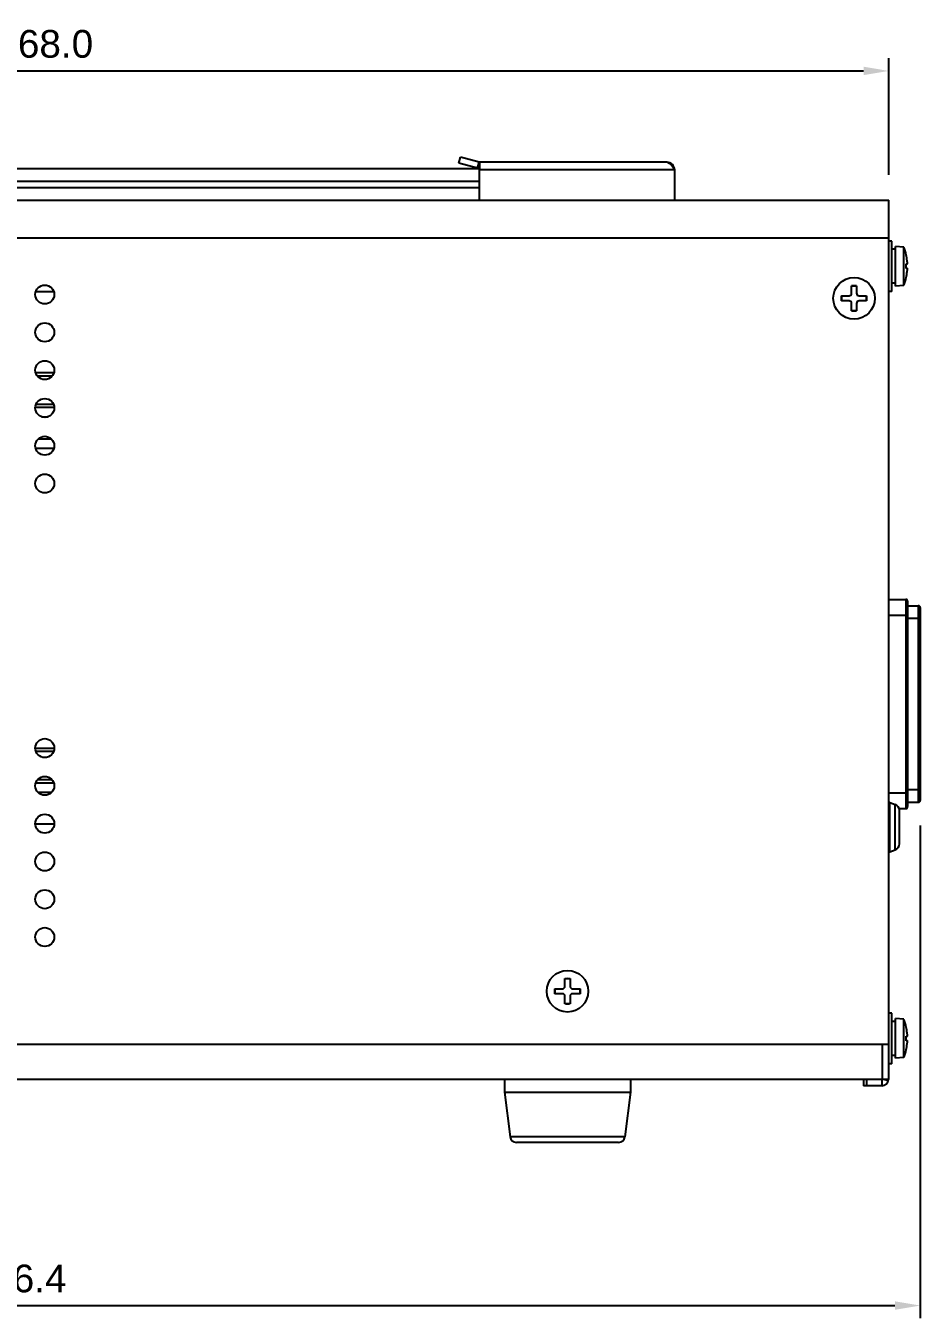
# Model space of a CAD drawing. Extents: x 1917 to 2535, y 2392 to 2924.
# Drawn here: x 2393.4 to 2535.4, y 2392 to 2597.2 of the extents above; entities that cross this region are included whole.
import ezdxf

# ---------------------------------------------------------------- set-up
doc = ezdxf.new("R2010")
doc.units = 0
doc.header["$LTSCALE"] = 10
doc.header["$MEASUREMENT"] = 0
doc.layers.get('0').update_dxf_attribs({"linetype": 'CONTINUOUS'})
doc.layers.get('DEFPOINTS').update_dxf_attribs({"linetype": 'CONTINUOUS'})
doc.layers.add('DIM', color=7, linetype='CONTINUOUS')
doc.styles.add('DIM-2', font='sanss___.ttf', dxfattribs={"height": 4.4})
doc.dimstyles.new('gw', dxfattribs={"dimscale": 2, "dimtxt": 5, "dimasz": 2, "dimexe": 1, "dimexo": 2, "dimgap": 1, "dimtad": 1, "dimdec": 1, "dimzin": 0, "dimdsep": 46, "dimtxsty": 'DIM-2', "dimcen": 2, "dimdle": 6, "dimadec": 0, "dimazin": 0, "dimtp": 0.1, "dimtm": 0.1, "dimtfac": 1, "dimtdec": 1, "dimtofl": 0, "dimtmove": 2, "dimatfit": 3, "dimfxl": 0, "dimtolj": 1, "dimtzin": 0, "dimarcsym": 0})

# ---------------------------------------------------------------- blocks, each defined once
blk = doc.blocks.new('*D4')
at = {"layer": 'DEFPOINTS', "color": 0}
for p in [(2535.42, 2474.2), (2248.97, 2441.65), (2535.42, 2394)]:
    blk.add_point(p, dxfattribs=at)
at = {"layer": 'DIM', "color": 0, "lineweight": -2}
for p, q in [((2535.42, 2470.2), (2535.42, 2392)), ((2248.97, 2437.65), (2248.97, 2392)), ((2252.97, 2394), (2531.42, 2394))]:
    blk.add_line(p, q, dxfattribs=at)
at = {"layer": 'DIM', "color": 0}
for points in [[(2252.97, 2394.67), (2252.97, 2393.33), (2248.97, 2394)], [(2531.42, 2394.67), (2531.42, 2393.33), (2535.42, 2394)]]:
    blk.add_solid(points, dxfattribs=at)
at = {"layer": 'DIM', "color": 0, "insert": (2392.19, 2398.27), "char_height": 4.4, "attachment_point": 5, "style": 'DIM-2'}
blk.add_mtext('\\A1;286.4', dxfattribs=at)
blk = doc.blocks.new('*D3')
at = {"layer": 'DEFPOINTS', "color": 0}
for p in [(2530.42, 2590), (2530.42, 2569.5), (2262.42, 2562.97)]:
    blk.add_point(p, dxfattribs=at)
at = {"layer": 'DIM', "color": 0, "lineweight": -2}
for p, q in [((2262.42, 2566.97), (2262.42, 2592)), ((2530.42, 2573.5), (2530.42, 2592)), ((2266.42, 2590), (2526.42, 2590))]:
    blk.add_line(p, q, dxfattribs=at)
at = {"layer": 'DIM', "color": 0}
for points in [[(2266.42, 2590.67), (2266.42, 2589.33), (2262.42, 2590)], [(2526.42, 2590.67), (2526.42, 2589.33), (2530.42, 2590)]]:
    blk.add_solid(points, dxfattribs=at)
at = {"layer": 'DIM', "color": 0, "insert": (2396.42, 2594.27), "char_height": 4.4, "attachment_point": 5, "style": 'DIM-2'}
blk.add_mtext('\\A1;268.0', dxfattribs=at)

msp = doc.modelspace()

# ---------------------------------------------------------------- linework, layer by layer
at = {"color": 7}
for p, q in [((2462.16, 2575.34), (2462.42, 2576.3)), ((2465.13, 2574.54), (2462.16, 2575.34)), ((2465.39, 2575.51), (2462.42, 2576.3)), ((2465.13, 2574.54), (2465.39, 2575.51)), ((2465.42, 2574.5), (2465.44, 2575.5)), ((2465.44, 2575.5), (2465.44, 2574.5)), ((2495.22, 2575.5), (2465.44, 2575.5)), ((2344.42, 2574.5), (2465.42, 2574.5)), ((2465.44, 2569.5), (2465.44, 2574.5)), ((2496.42, 2574.3), (2465.44, 2574.3)), ((2496.42, 2574.3), (2496.42, 2569.5)), ((2344.39, 2572.5), (2465.44, 2572.5)), ((2344.39, 2571.5), (2465.44, 2571.5)), ((2283.92, 2569.5), (2530.42, 2569.5)), ((2530.42, 2435.5), (2530.42, 2569.5)), ((2283.92, 2563.5), (2530.42, 2563.5)), ((2530.92, 2563), (2530.42, 2563)), ((2530.92, 2555), (2530.92, 2563)), ((2531.52, 2561.7), (2530.92, 2561.7)), ((2532.82, 2562.04), (2531.52, 2562.15)), ((2531.52, 2555.85), (2531.52, 2562.15)), ((2532.82, 2555.96), (2532.82, 2562.04)), ((2533.2, 2560.8), (2533.21, 2560.8)), ((2533.2, 2559.35), (2533.36, 2559.35)), ((2533.36, 2558.65), (2533.2, 2558.65)), ((2531.52, 2556.3), (2530.92, 2556.3)), ((2533.21, 2557.2), (2533.2, 2557.2)), ((2395, 2555), (2397.83, 2555)), ((2522.92, 2554.3), (2524.12, 2554.3)), ((2522.92, 2553.5), (2522.92, 2554.3)), ((2524.52, 2555.9), (2525.32, 2555.9)), ((2524.52, 2554.7), (2524.52, 2555.9)), ((2525.32, 2555.9), (2525.32, 2554.7)), ((2525.72, 2554.3), (2526.92, 2554.3)), ((2526.92, 2554.3), (2526.92, 2553.5)), ((2530.92, 2555), (2530.42, 2555)), ((2532.82, 2555.96), (2531.52, 2555.85)), ((2524.12, 2553.5), (2522.92, 2553.5)), ((2524.52, 2551.9), (2524.52, 2553.1)), ((2525.32, 2553.1), (2525.32, 2551.9)), ((2526.92, 2553.5), (2525.72, 2553.5)), ((2525.32, 2551.9), (2524.52, 2551.9)), ((2394.98, 2542.1), (2397.86, 2542.1)), ((2395.22, 2541.6), (2397.61, 2541.6)), ((2394.93, 2536.6), (2397.91, 2536.6)), ((2395.05, 2537.1), (2397.78, 2537.1)), ((2395.88, 2535.1), (2396.95, 2535.1)), ((2394.98, 2530.1), (2397.86, 2530.1)), ((2395.4, 2531.6), (2397.43, 2531.6)), ((2530.42, 2506.1), (2533.12, 2506.1)), ((2533.12, 2506.1), (2533.12, 2472.9)), ((2533.42, 2505.8), (2533.42, 2473.2)), ((2533.42, 2505.1), (2535.12, 2505.1)), ((2535.12, 2505.1), (2535.12, 2473.9)), ((2530.42, 2503.6), (2533.42, 2503.6)), ((2533.42, 2503.1), (2535.42, 2503.1)), ((2535.42, 2504.8), (2535.42, 2474.2)), ((2394.92, 2482.5), (2397.92, 2482.5)), ((2395, 2482), (2397.83, 2482)), ((2395, 2477), (2397.83, 2477)), ((2395.3, 2477.5), (2397.53, 2477.5)), ((2395.3, 2475.5), (2397.53, 2475.5)), ((2530.42, 2475.4), (2533.42, 2475.4)), ((2533.42, 2475.9), (2535.42, 2475.9)), ((2530.58, 2473.85), (2531.46, 2473.54)), ((2530.58, 2466.05), (2530.58, 2473.85)), ((2531.46, 2466.36), (2531.46, 2473.54)), ((2532.07, 2472.9), (2533.12, 2472.9)), ((2532.12, 2467.3), (2532.12, 2472.6)), ((2533.42, 2473.9), (2535.12, 2473.9)), ((2394.92, 2470.5), (2397.92, 2470.5)), ((2530.58, 2466.05), (2531.46, 2466.36)), ((2479.02, 2445.9), (2479.82, 2445.9)), ((2479.02, 2444.7), (2479.02, 2445.9)), ((2479.82, 2445.9), (2479.82, 2444.7)), ((2477.42, 2444.3), (2478.62, 2444.3)), ((2477.42, 2443.5), (2477.42, 2444.3)), ((2478.62, 2443.5), (2477.42, 2443.5)), ((2480.22, 2444.3), (2481.42, 2444.3)), ((2481.42, 2443.5), (2480.22, 2443.5)), ((2481.42, 2444.3), (2481.42, 2443.5)), ((2479.02, 2441.9), (2479.02, 2443.1)), ((2479.82, 2441.9), (2479.02, 2441.9)), ((2479.82, 2443.1), (2479.82, 2441.9)), ((2530.92, 2440.4), (2530.42, 2440.4)), ((2530.92, 2432.4), (2530.92, 2440.4)), ((2532.82, 2439.44), (2531.52, 2439.55)), ((2531.52, 2433.25), (2531.52, 2439.55)), ((2532.82, 2433.36), (2532.82, 2439.44)), ((2531.52, 2439.1), (2530.92, 2439.1)), ((2533.2, 2438.2), (2533.21, 2438.2)), ((2283.92, 2435.5), (2530.42, 2435.5)), ((2529.42, 2429.9), (2529.42, 2435.5)), ((2530.42, 2429.9), (2530.42, 2435.46)), ((2533.2, 2436.75), (2533.36, 2436.75)), ((2533.36, 2436.05), (2533.2, 2436.05)), ((2531.52, 2433.7), (2530.92, 2433.7)), ((2532.82, 2433.36), (2531.52, 2433.25)), ((2533.21, 2434.6), (2533.2, 2434.6)), ((2530.92, 2432.4), (2530.42, 2432.4)), ((2529.42, 2429.9), (2283.92, 2429.9)), ((2469.42, 2429.9), (2469.42, 2427.9)), ((2489.42, 2429.9), (2489.42, 2427.9)), ((2526.42, 2429.9), (2526.42, 2428.9)), ((2526.92, 2429.9), (2526.92, 2428.9)), ((2529.32, 2429.9), (2529.32, 2428.9)), ((2530.42, 2429.9), (2529.42, 2429.9)), ((2529.73, 2429.9), (2530.38, 2429.74)), ((2469.42, 2427.9), (2489.42, 2427.9)), ((2469.42, 2427.9), (2470.31, 2420.78)), ((2489.42, 2427.9), (2488.53, 2420.78)), ((2529.32, 2428.9), (2526.42, 2428.9)), ((2488.53, 2420.78), (2470.31, 2420.78)), ((2487.53, 2419.9), (2471.3, 2419.9))]:
    msp.add_line(p, q, dxfattribs=at)
for centre, radius in [((2524.92, 2553.9), 3.3), ((2396.42, 2554.5), 1.5), ((2396.42, 2548.5), 1.5), ((2396.42, 2542.5), 1.5), ((2396.42, 2536.5), 1.5), ((2396.42, 2530.5), 1.5), ((2396.42, 2524.5), 1.5), ((2396.42, 2482.5), 1.5), ((2396.42, 2476.5), 1.5), ((2396.42, 2470.5), 1.5), ((2396.42, 2464.5), 1.5), ((2396.42, 2458.5), 1.5), ((2396.42, 2452.5), 1.5), ((2479.42, 2443.9), 3.3)]:
    msp.add_circle(centre, radius, dxfattribs=at)
for centre, radius, start, end in [((2465.44, 2575.7), 0.2, 255, 270), ((2495.22, 2574.3), 1.2, 0, 90), ((2465.44, 2575.7), 1.2, 255, 270), ((2525.43, 2559), 7.98, 13.032, 22.3565), ((2525.43, 2559), 7.97, 6.1186, 13.0448), ((2525.43, 2559), 7.78, 357.4205, 2.5795), ((2528.75, 2559.35), 4.64, 5.1089, 6.1225), ((2525.43, 2559), 7.98, 337.6435, 346.968), ((2525.43, 2559), 7.97, 346.9552, 353.8814), ((2528.74, 2558.65), 4.65, 353.8778, 354.8909), ((2524.92, 2553.9), 2, 168.7561, 191.2439), ((2524.12, 2554.7), 0.4, 270, 0), ((2524.92, 2553.9), 2, 78.7881, 101.2119), ((2525.72, 2554.7), 0.4, 180, 270), ((2524.92, 2553.9), 2, 348.7561, 11.2439), ((2524.12, 2553.1), 0.4, 0, 90), ((2525.72, 2553.1), 0.4, 90, 180), ((2524.92, 2553.9), 2, 258.7881, 281.2119), ((2533.12, 2505.8), 0.3, 0, 90), ((2535.12, 2504.8), 0.3, 0, 90), ((2535.12, 2474.2), 0.3, 270, 0), ((2530.52, 2473.67), 0.2, 70.1448, 120.0734), ((2531.12, 2472.6), 1, 0, 70.1448), ((2533.12, 2473.2), 0.3, 270, 0), ((2530.52, 2466.23), 0.2, 239.9266, 289.8552), ((2531.12, 2467.3), 1, 289.8552, 0), ((2479.42, 2443.9), 2, 78.7881, 101.2119), ((2479.42, 2443.9), 2, 168.7561, 191.2439), ((2478.62, 2444.7), 0.4, 270, 0), ((2478.62, 2443.1), 0.4, 0, 90), ((2480.22, 2444.7), 0.4, 180, 270), ((2480.22, 2443.1), 0.4, 90, 180), ((2479.42, 2443.9), 2, 348.7561, 11.2439), ((2479.42, 2443.9), 2, 258.7881, 281.2119), ((2525.43, 2436.4), 7.98, 13.032, 22.3565), ((2525.43, 2436.4), 7.97, 6.1186, 13.0448), ((2525.43, 2436.4), 7.78, 357.4205, 2.5795), ((2525.43, 2436.4), 7.97, 346.9552, 353.8814), ((2528.75, 2436.75), 4.64, 5.1089, 6.1225), ((2528.74, 2436.05), 4.65, 353.8778, 354.8909), ((2525.43, 2436.4), 7.98, 337.6435, 346.968), ((2529.32, 2430), 1.1, 270, 354.776), ((2471.3, 2420.9), 1, 187.125, 270), ((2487.53, 2420.9), 1, 270, 352.875)]:
    msp.add_arc(centre, radius, start, end, dxfattribs=at)
for points, start_tangent, end_tangent in [([(2495.22, 2575.5), (2495.39, 2575.47), (2495.56, 2575.38), (2495.73, 2575.24), (2495.9, 2575.05), (2496.07, 2574.82), (2496.24, 2574.57), (2496.42, 2574.3)], (1, 0), (0.537029, -0.843564)), ([(2533.36, 2559.35), (2533.37, 2559.36), (2533.38, 2559.38), (2533.38, 2559.41), (2533.38, 2559.44), (2533.38, 2559.47), (2533.38, 2559.51), (2533.38, 2559.55), (2533.38, 2559.59), (2533.38, 2559.64), (2533.38, 2559.69), (2533.37, 2559.74), (2533.37, 2559.77)], (1, 0), (-0.08899, 0.996033)), ([(2533.37, 2558.23), (2533.38, 2558.3), (2533.38, 2558.37), (2533.38, 2558.43), (2533.38, 2558.48), (2533.38, 2558.53), (2533.38, 2558.57), (2533.38, 2558.6), (2533.38, 2558.63), (2533.37, 2558.64), (2533.36, 2558.65)], (0.08899, 0.996032), (-1, 0)), ([(2533.36, 2436.75), (2533.37, 2436.76), (2533.38, 2436.78), (2533.38, 2436.81), (2533.38, 2436.84), (2533.38, 2436.87), (2533.38, 2436.91), (2533.38, 2436.95), (2533.38, 2436.99), (2533.38, 2437.04), (2533.38, 2437.09), (2533.37, 2437.14), (2533.37, 2437.17)], (1, 0), (-0.08899, 0.996033)), ([(2533.37, 2435.63), (2533.38, 2435.7), (2533.38, 2435.77), (2533.38, 2435.83), (2533.38, 2435.88), (2533.38, 2435.93), (2533.38, 2435.97), (2533.38, 2436), (2533.38, 2436.03), (2533.37, 2436.04), (2533.36, 2436.05)], (0.08899, 0.996032), (-1, 0))]:
    msp.add_spline(points, degree=3, dxfattribs=dict(at, start_tangent=start_tangent, end_tangent=end_tangent))

# ---------------------------------------------------------------- dimensions: what is measured, and where the dimension line sits
at = {"layer": 'DIM'}
for base, p1, p2, picture, middle in [((2530.42, 2590), (2262.42, 2562.97), (2530.42, 2569.5), '*D3', (2396.42, 2594.27)), ((2535.41594675, 2394), (2248.96594675, 2441.64781409), (2535.41594675, 2474.20313616), '*D4', (2392.19094675, 2398.26941015))]:
    dim = msp.add_linear_dim(base=base, p1=p1, p2=p2, dimstyle='gw', dxfattribs=at)
    dim.commit()
    dim.dimension.update_dxf_attribs({"geometry": picture, "text_midpoint": middle})

doc.saveas('drawing.dxf')
